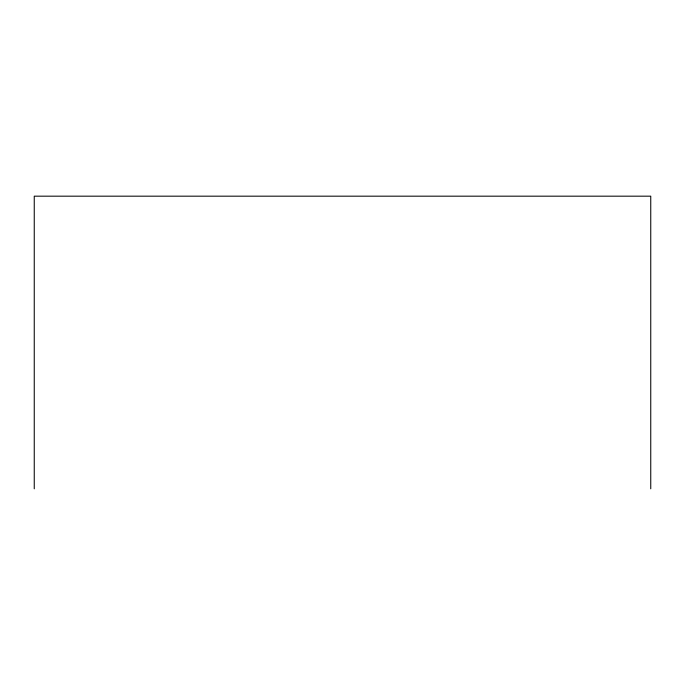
<?xml version="1.0" encoding="UTF-8"?>
<svg xmlns="http://www.w3.org/2000/svg" width="685" height="685" viewBox="0 0 685 685"><rect width="100%" height="100%" fill="white"/><g stroke="black" fill="none" stroke-linecap="round" stroke-linejoin="round"><path stroke-width="1.03" d="M650.75 488.825L650.75 196.175L34.25 196.175L34.25 488.825"/></g></svg>
